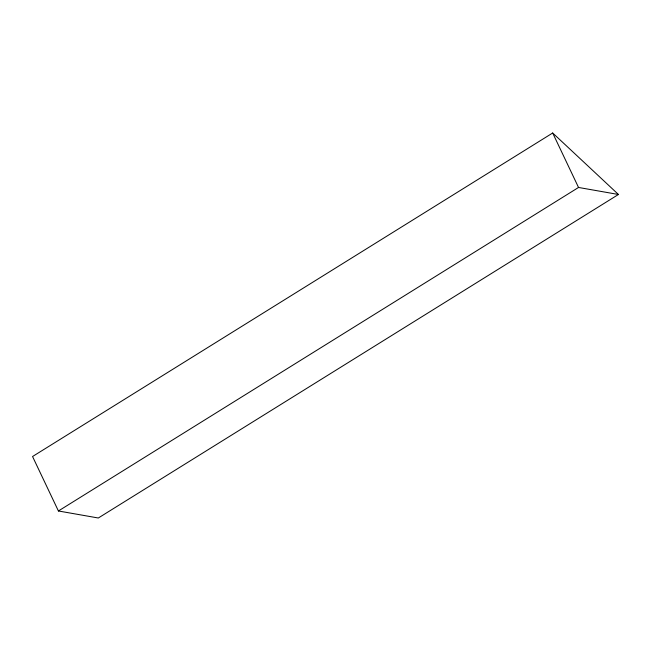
<?xml version="1.0" encoding="UTF-8"?>
<svg xmlns="http://www.w3.org/2000/svg" width="651" height="651" viewBox="0 0 651 651"><rect width="100%" height="100%" fill="white"/><g stroke="black" fill="none" stroke-linecap="round" stroke-linejoin="round"><path stroke-width="0.98" d="M552.683 132.999L32.55 456.514L58.411 510.978L98.317 518.001L618.45 194.486L552.683 132.999L578.536 187.464L618.45 194.486M58.411 510.978L578.536 187.464"/></g></svg>
